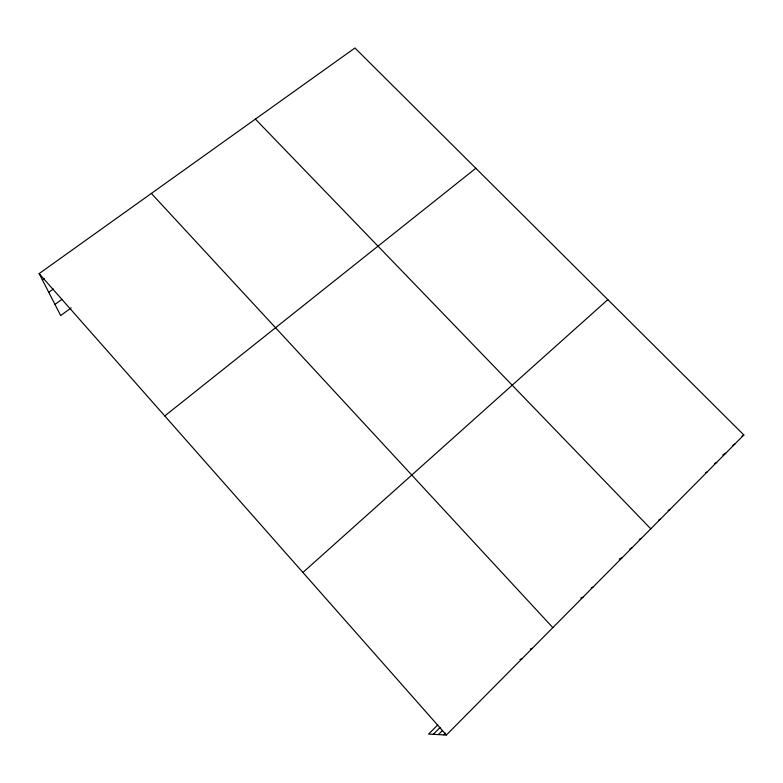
<?xml version="1.0" encoding="UTF-8"?>
<svg xmlns="http://www.w3.org/2000/svg" width="783" height="783" viewBox="0 0 783 783"><rect width="100%" height="100%" fill="white"/><g stroke="black" fill="none" stroke-linecap="round" stroke-linejoin="round"><path stroke-width="1.17" d="M437.766 724.892L428.585 734.082L446.369 735.012L743.85 434.966L354.944 47.988L39.15 273.6L60.682 315.569L71.145 307.885M438.411 734.591L442.483 730.5M443.707 734.875L445.39 733.182M433.273 734.327L440.134 727.446M302.923 572.471L607.833 299.625M164.773 415.939L475.829 168.276M54.967 304.421L61.818 299.429M48.742 292.294L53.371 288.947M42.351 279.834L44.259 278.464M742.03 436.082L743.85 434.966M732.79 445.282L734.875 444.02M722.748 454.992L725.831 453.142M714.693 463.536L716.719 462.332M705.532 472.766L707.529 471.601M668.163 510.447L670.013 509.439M658.63 520.059L660.441 519.09M639.271 539.409L641.355 538.352M629.796 548.952L631.832 547.953M619.255 559.052L622.24 557.623M591.136 587.935L592.985 587.133M580.829 598.055L583.071 597.135M530.345 648.95L532.264 648.383M519.99 659.384L521.84 658.895M255.405 119.104L650.79 528.828M151.373 193.43L552.837 627.623M39.15 273.6L446.369 735.012"/></g></svg>
